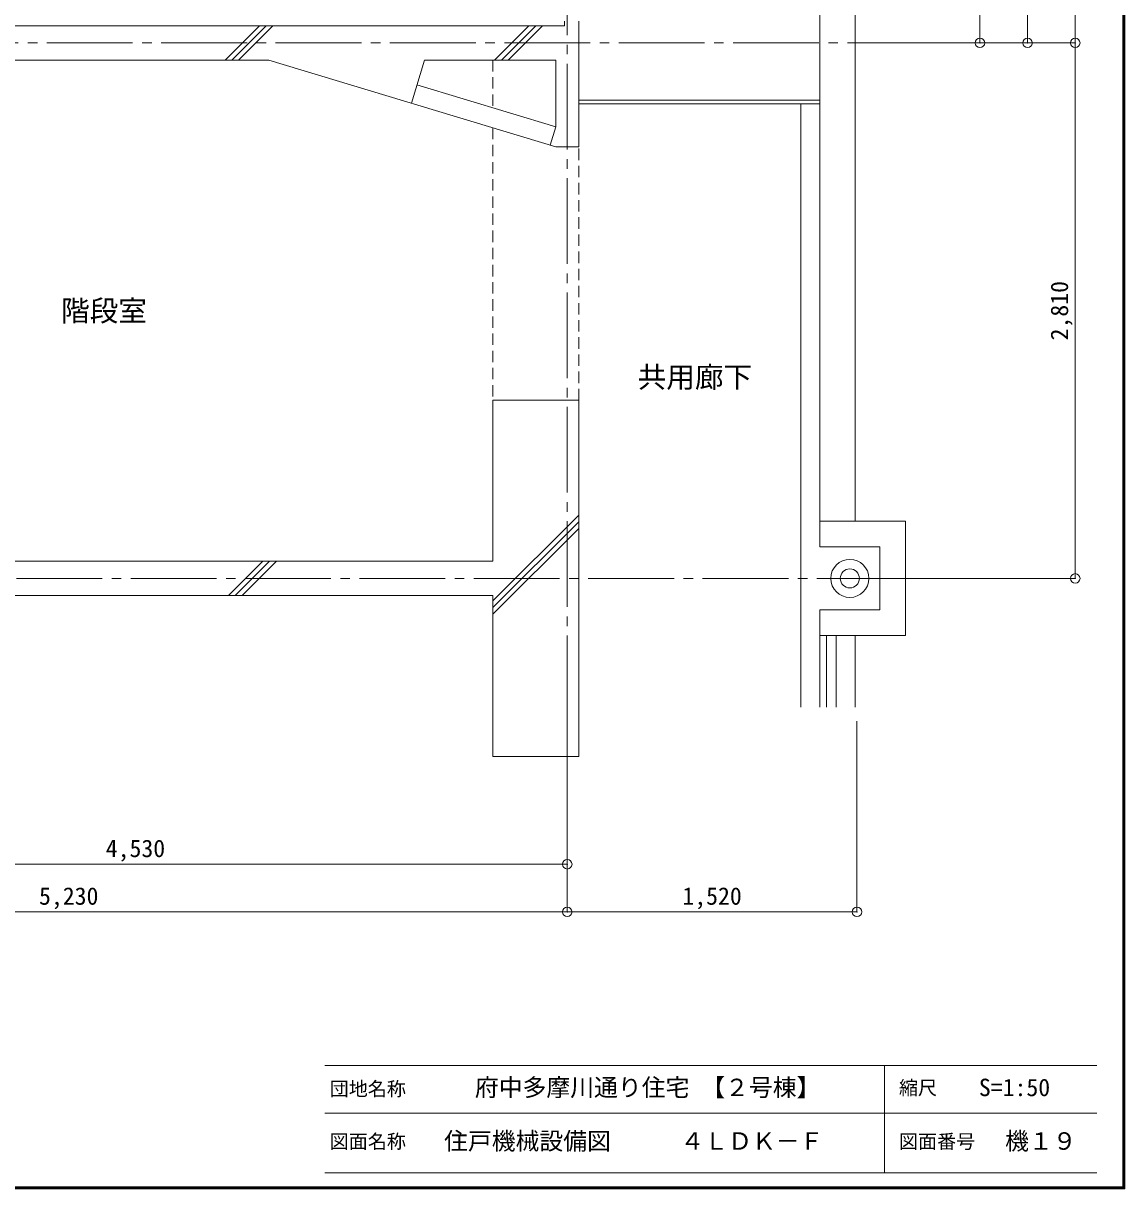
# Model space of a CAD drawing. Units: millimetres at full size, sheet at 1:50; details may follow other scales. Extents: x -9674 to 9699, y -6794 to 6791.
# Drawn here: x 3921 to 9699, y -6794 to -679 of the extents above; entities that cross this region are included whole.
import ezdxf
from ezdxf.enums import TextEntityAlignment as Align

# ---------------------------------------------------------------- set-up
doc = ezdxf.new("R2010")
doc.units = ezdxf.units.MM
doc.header["$LTSCALE"] = 50
doc.header["$PDMODE"] = 32
doc.header["$PDSIZE"] = 50
doc.linetypes.add('CHAIN2', pattern=[12, 9, -1, 1, -1])
doc.linetypes.add('DASHED1', pattern=[1.8, 1.2, -0.6])
for name, color, linetype, lineweight in [('0-0_図面枠', 7, 'Continuous', 9), ('0-1_タイトル', 7, 'Continuous', 9), ('1-0_芯', 134, 'CHAIN2', 9), ('1-1_躯体', 134, 'Continuous', 9), ('1-6_ﾊﾞﾙｺﾆｰ・階段', 134, 'Continuous', 9), ('1-8_ハッチ', 134, 'Continuous', 9), ('1-B_寸法', 134, 'Continuous', 9), ('1-C_梁', 134, 'DASHED1', 9)]:
    doc.layers.add(name, color=color, linetype=linetype, lineweight=lineweight)
doc.layers.add('1-A_文字', color=134, linetype='Continuous')
doc.styles.add('ＭＳ ゴシック', font='')
doc.styles.get('ＭＳ ゴシック').set_extended_font_data('MS Gothic')

msp = doc.modelspace()

# ---------------------------------------------------------------- linework, layer by layer
at = {"layer": '0-0_図面枠'}
for p, q in [((9695.4, -6790.4), (9695.4, 6787.9)), ((9697.16, -6792.16), (9697.16, 6789.66)), ((9688.35, -6783.35), (9688.35, 6780.85)), ((9690.11, -6785.11), (9690.11, 6782.61)), ((9691.87, -6786.88), (9691.87, 6784.38)), ((9693.64, 6786.14), (9693.64, -6788.64)), ((-9666.87, -6786.88), (9691.87, -6786.88)), ((-9665.11, -6785.11), (9690.11, -6785.11)), ((-9663.35, -6783.35), (9688.35, -6783.35)), ((-9673.92, -6793.93), (9698.92, -6793.93)), ((-9672.16, -6792.16), (9697.16, -6792.16)), ((-9670.4, -6790.4), (9695.4, -6790.4)), ((9693.64, -6788.64), (-9668.64, -6788.64))]:
    msp.add_line(p, q, dxfattribs=at)
msp.add_lwpolyline([(9698.92, -6793.93), (9698.92, 6791.43), (-9673.92, 6791.43)], dxfattribs=at)
at = {"layer": '0-1_タイトル'}
for p, q in [((5503.35, -6148.35), (7653.35, -6148.35)), ((7653.35, -6148.35), (9553.35, -6148.35)), ((8439.55, -6148.35), (8439.55, -6710.85)), ((5503.35, -6398.35), (9553.35, -6398.35)), ((5503.35, -6710.85), (9553.35, -6710.85))]:
    msp.add_line(p, q, dxfattribs=at)
at = {"layer": '1-0_芯'}
for p, q in [((6774.58, -4341.52), (6774.58, 5058.48)), ((2244.58, -781.52), (8439.58, -781.52)), ((-8715.42, -3591.52), (8439.58, -3591.52))]:
    msp.add_line(p, q, dxfattribs=at)
at = {"layer": '1-1_躯体'}
for p, q in [((6759.58, -667.52), (6759.58, -691.52)), ((6834.58, -1326.52), (6834.58, -667.52)), ((6759.58, -691.52), (2154.58, -691.52)), ((5209.58, -871.52), (2334.58, -871.52)), ((5209.58, -871.52), (6714.58, -1326.52)), ((5956.94, -1097.47), (6025.25, -871.52)), ((6714.58, -871.52), (6025.25, -871.52)), ((6714.58, -1222.05), (6714.58, -871.52)), ((5985.88, -1001.75), (6714.58, -1222.05)), ((6714.58, -1222.05), (6685.64, -1317.77)), ((6834.58, -1326.52), (6714.58, -1326.52)), ((6384.58, -3501.52), (6384.58, -2656.52)), ((6384.58, -2656.52), (6834.58, -2656.52)), ((6834.58, -4526.52), (6834.58, -2656.52)), ((6384.58, -3501.52), (2334.58, -3501.52)), ((6384.58, -3681.52), (2334.58, -3681.52)), ((6384.58, -4526.52), (6384.58, -3681.52)), ((6384.58, -4526.52), (6834.58, -4526.52))]:
    msp.add_line(p, q, dxfattribs=at)
at = {"layer": '1-6_ﾊﾞﾙｺﾆｰ・階段'}
for p, q in [((8099.58, 618.48), (8099.58, -3291.52)), ((8284.58, 618.48), (8284.58, -3291.52)), ((6834.58, -1081.52), (8099.58, -1081.52)), ((6834.58, -1101.52), (8099.58, -1101.52)), ((7999.58, -4267.14), (7999.58, -1101.52)), ((8099.58, -3291.52), (8549.58, -3291.52)), ((8099.58, -3291.52), (8099.58, -3426.52)), ((8549.58, -3291.52), (8549.58, -3891.52)), ((8099.58, -3756.52), (8414.58, -3756.52)), ((8099.58, -3756.52), (8099.58, -3891.52)), ((8099.58, -3891.52), (8549.58, -3891.52)), ((8099.58, -3891.52), (8099.58, -4267.14)), ((8134.58, -3891.52), (8134.58, -4267.14)), ((8184.58, -3891.52), (8184.58, -4267.14)), ((8284.58, -3891.52), (8284.58, -4267.14))]:
    msp.add_line(p, q, dxfattribs=at)
msp.add_lwpolyline([(8099.58, -3426.52), (8414.58, -3426.52), (8414.58, -3756.52)], dxfattribs=at)
for radius in [100, 50]:
    msp.add_circle((8257.08, -3591.52), radius, dxfattribs=at)
at = {"layer": '1-8_ハッチ'}
for p, q in [((4979.36, -871.52), (5159.36, -691.52)), ((5014.71, -871.52), (5194.71, -691.52)), ((5050.07, -871.52), (5230.07, -691.52)), ((6393.57, -871.52), (6573.57, -691.52)), ((6428.92, -871.52), (6608.92, -691.52)), ((6464.28, -871.52), (6644.28, -691.52)), ((6384.58, -3708.94), (6834.58, -3258.94)), ((6384.58, -3744.29), (6834.58, -3294.29)), ((6384.58, -3779.65), (6834.58, -3329.65)), ((4997.78, -3681.52), (5177.78, -3501.52)), ((5033.14, -3681.52), (5213.14, -3501.52)), ((5068.49, -3681.52), (5248.49, -3501.52))]:
    msp.add_line(p, q, dxfattribs=at)
at = {"layer": '1-B_寸法'}
for p, q in [((9439.58, -781.52), (9439.58, 3808.48)), ((9189.58, 643.48), (9189.58, -781.52)), ((8939.58, -781.52), (8939.58, 223.48)), ((8439.58, -781.52), (9439.58, -781.52)), ((9439.58, -3591.52), (9439.58, -781.52)), ((8439.58, -3591.52), (9439.58, -3591.52)), ((6774.58, -4341.52), (6774.58, -5341.52)), ((8294.58, -4341.52), (8294.58, -5341.52)), ((2244.58, -5091.52), (6774.58, -5091.52)), ((6774.58, -5341.52), (8294.58, -5341.52))]:
    msp.add_line(p, q, dxfattribs=at)
msp.add_lwpolyline([(-3005.42, -5341.52), (1544.58, -5341.52), (6774.58, -5341.52)], dxfattribs=at)
for p in [(8939.58, -781.52), (9189.58, -781.52), (9439.58, -781.52), (9439.58, -3591.52), (6774.58, -5091.52), (6774.58, -5341.52), (8294.58, -5341.52)]:
    msp.add_point(p, dxfattribs=at)
at = {"layer": '1-C_梁'}
for p, q in [((6384.58, -871.52), (6384.58, -1122.28)), ((6384.58, -1226.75), (6384.58, -2656.52)), ((6834.58, -2656.52), (6834.58, -1326.52))]:
    msp.add_line(p, q, dxfattribs=at)

# ---------------------------------------------------------------- texts
at = {"layer": '0-1_タイトル', "style": 'ＭＳ ゴシック'}
for s, height, p in [('団地名称', 73.31, (5528.35, -6328.57)), ('府中多摩川通り住宅 【２号棟】', 91.64, (6290.2, -6335.85)), ('縮尺', 73.31, (8514.55, -6323.35)), ('S=1:50', 91.64, (8933.95, -6335.85)), ('図面名称', 73.31, (5528.35, -6604.6)), ('住戸機械設備図', 91.64, (6128.35, -6617.1)), ('４ＬＤＫ－Ｆ', 91.64, (7368.36, -6617.1)), ('図面番号', 73.31, (8514.55, -6604.6)), ('機１９', 91.64, (9071.45, -6617.1))]:
    msp.add_text(s, height=height, dxfattribs=at).set_placement(p, align=Align.BOTTOM_LEFT)
at = {"layer": '1-A_文字', "style": 'ＭＳ ゴシック'}
for s, p in [('階段室', (4119.28, -2275.07)), ('共用廊下', (7144.13, -2623.15))]:
    msp.add_text(s, height=110, dxfattribs=at).set_placement(p, align=Align.BOTTOM_LEFT)
at = {"layer": '1-B_寸法', "style": 'ＭＳ ゴシック'}
msp.add_text('2,810', height=91.64, rotation=90, dxfattribs=at).set_placement((9429.58, -2342.77), align=Align.BOTTOM_LEFT)
for s, p in [('4,530', (4353.33, -5081.52)), ('5,230', (4003.33, -5331.52)), ('1,520', (7378.33, -5331.52))]:
    msp.add_text(s, height=91.64, dxfattribs=at).set_placement(p, align=Align.BOTTOM_LEFT)

doc.saveas('drawing.dxf')
